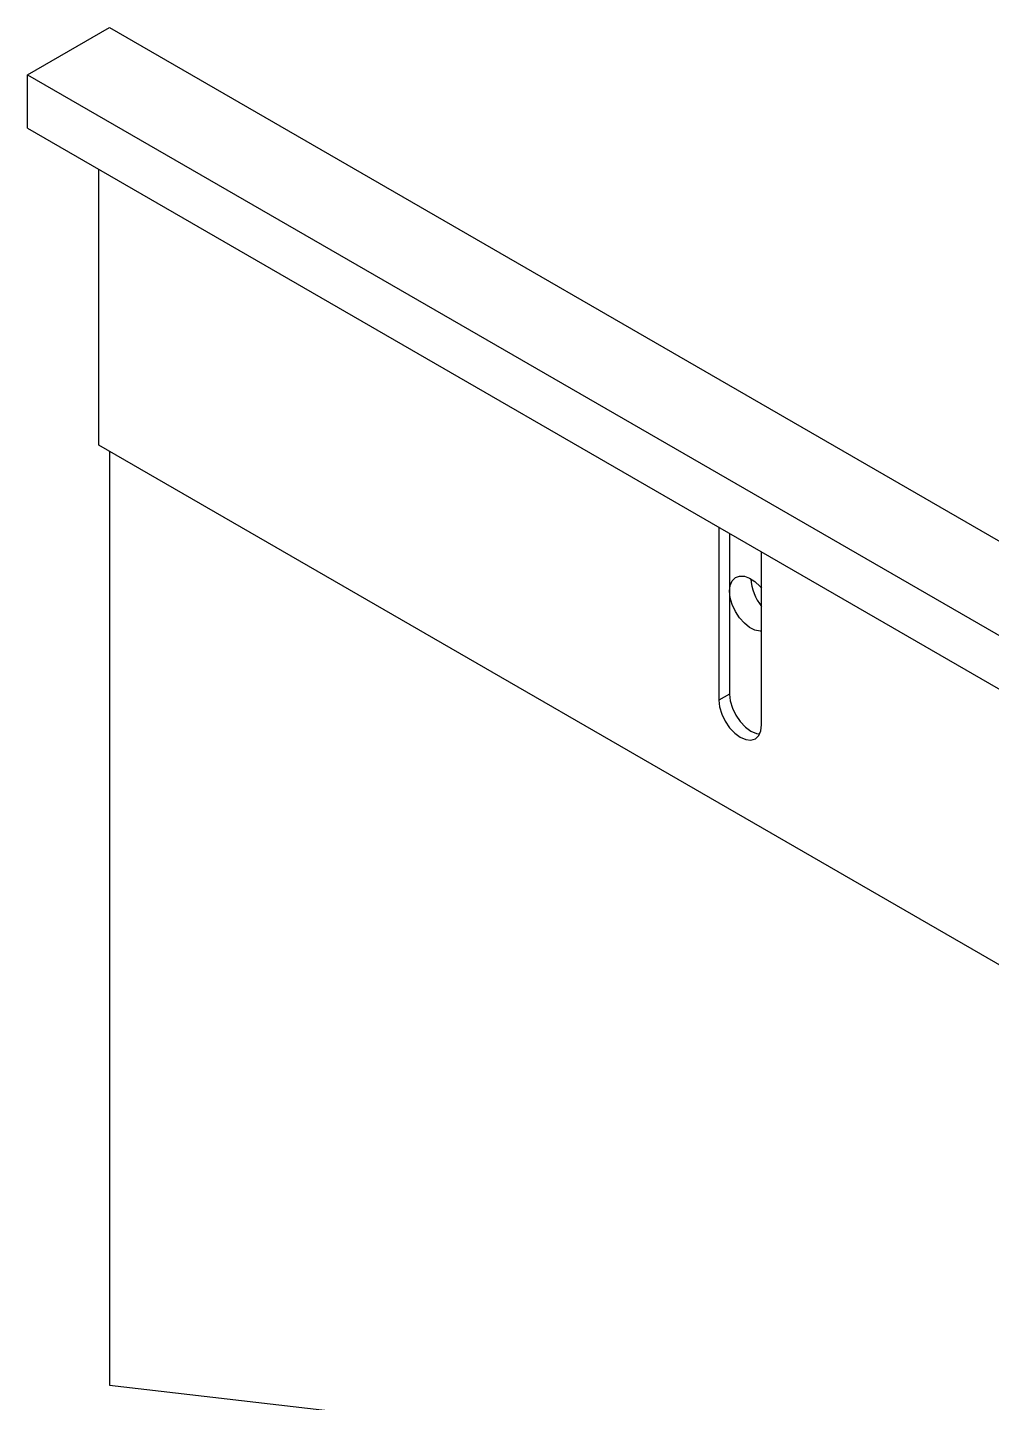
# Model space of a CAD drawing. Header units: millimetres. Extents: x 41 to 1868, y -696 to 319.
# Drawn here: x 1280.097 to 1283.574, y 261.568 to 266.53 of the extents above; entities that cross this region are included whole.
import ezdxf

# ---------------------------------------------------------------- set-up
doc = ezdxf.new("R2010")
doc.units = ezdxf.units.MM

msp = doc.modelspace()

# ---------------------------------------------------------------- linework, layer by layer
at = {"color": 7, "linetype": 'Continuous', "lineweight": 25}
for p, q in [((1280.0966, 266.3588), (1280.3922, 266.5295)), ((1280.3922, 266.5295), (1351.2315, 225.6349)), ((1280.0966, 266.1658), (1280.0966, 266.3588)), ((1280.0966, 266.3588), (1350.9358, 225.4642)), ((1280.0966, 266.1658), (1350.9358, 225.2712)), ((1280.3537, 265.0226), (1280.3537, 266.0174)), ((1288.5817, 260.2727), (1280.3537, 265.0226)), ((1280.3922, 265.0003), (1280.3922, 261.6303)), ((1282.5907, 264.7259), (1282.5907, 264.1024)), ((1282.6293, 264.7037), (1282.6293, 264.1246)), ((1282.745, 264.0133), (1282.745, 264.6369)), ((1282.6293, 264.1246), (1282.5907, 264.1024)), ((1280.3922, 261.6303), (1286.8205, 260.8885))]:
    msp.add_line(p, q, dxfattribs=at)
at = {"color": 7, "linetype": 'Continuous', "lineweight": 25, "flags": 128}
for points in [[(1282.6293, 264.4958), (1282.6317, 264.5165), (1282.6388, 264.5332), (1282.6502, 264.5447), (1282.6651, 264.5503), (1282.6826, 264.5497), (1282.7016, 264.5429), (1282.7209, 264.5304), (1282.7393, 264.5129), (1282.745, 264.5061)], [(1282.745, 264.3518), (1282.7393, 264.3517), (1282.7209, 264.3554), (1282.7016, 264.3651), (1282.6826, 264.3803), (1282.6651, 264.3999), (1282.6502, 264.4227), (1282.6388, 264.4474), (1282.6317, 264.4722), (1282.6293, 264.4958)], [(1282.5907, 264.1024), (1282.5933, 264.0778), (1282.601, 264.0519), (1282.6133, 264.0263), (1282.6293, 264.003), (1282.6479, 263.9833), (1282.6678, 263.9688), (1282.6878, 263.9603), (1282.7064, 263.9584), (1282.7224, 263.9634), (1282.7347, 263.9747), (1282.7424, 263.9918), (1282.745, 264.0133)], [(1282.6293, 264.1246), (1282.6319, 264.1001), (1282.6396, 264.0741), (1282.6519, 264.0486), (1282.6678, 264.0252), (1282.6865, 264.0056), (1282.7064, 263.991), (1282.7264, 263.9825), (1282.7382, 263.9806)]]:
    msp.add_lwpolyline(points, dxfattribs=at)
at = {"color": 7, "linetype": 'Continuous', "lineweight": 25}
msp.add_arc((1282.874, 264.5481), 0.1677, 182.6729, 219.7385, dxfattribs=at)

doc.saveas('drawing.dxf')
